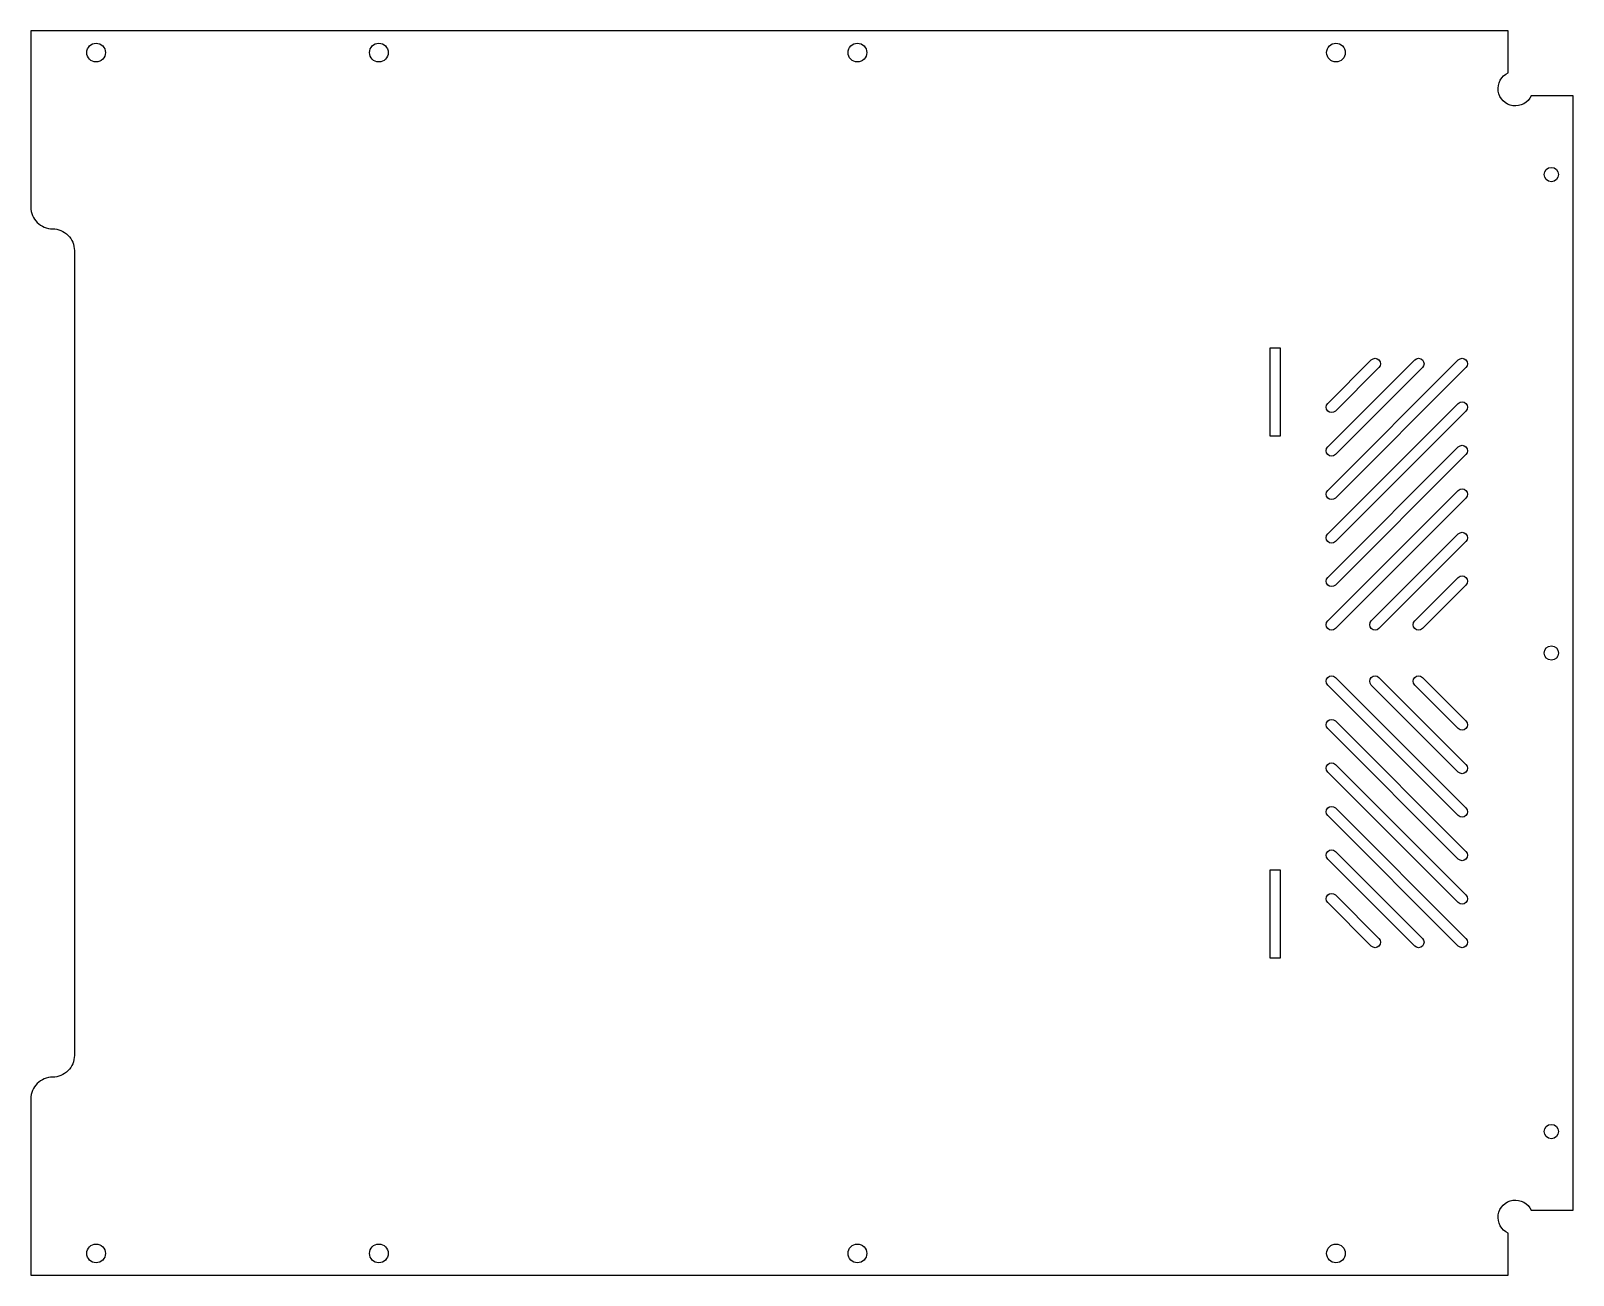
# Model space of a CAD drawing. Header units: millimetres. Extents: x 0 to 355, y 0 to 286.
import ezdxf

# ---------------------------------------------------------------- set-up
doc = ezdxf.new("R2010")
doc.units = ezdxf.units.MM

msp = doc.modelspace()

# ---------------------------------------------------------------- linework, layer by layer
for points in [[(0, 40.52), (0, 0), (339.59, 0), (339.59, 9.63, -1.43416), (344.89, 14.94), (354.52, 14.94), (354.52, 271.11), (344.89, 271.11, -1.43416), (339.59, 276.42), (339.59, 286.05), (0, 286.05), (0, 245.52, 0.414214), (5, 240.52, -0.414214), (10, 235.52), (10, 50.52, -0.414214), (5, 45.52, 0.414214)], [(299.88, 178.64, -1), (298.12, 180.41), (328.12, 210.41, -1), (329.88, 208.64)], [(318.12, 210.41, -1), (319.88, 208.64), (299.88, 188.64, -1), (298.12, 190.41)], [(308.12, 210.41, -1), (309.88, 208.64), (299.88, 198.64, -1), (298.12, 200.41)], [(328.12, 200.41, -1), (329.88, 198.64), (299.88, 168.64, -1), (298.12, 170.41)], [(328.12, 190.41, -1), (329.88, 188.64), (299.88, 158.64, -1), (298.12, 160.41)], [(328.12, 180.41, -1), (329.88, 178.64), (299.88, 148.64, -1), (298.12, 150.41)], [(328.12, 170.41, -1), (329.88, 168.64), (309.88, 148.64, -1), (308.12, 150.41)], [(319.88, 148.64, -1), (318.12, 150.41), (328.12, 160.41, -1), (329.88, 158.64)], [(298.12, 135.64, -1), (299.88, 137.41), (329.88, 107.41, -1), (328.12, 105.64)], [(308.12, 135.64, -1), (309.88, 137.41), (329.88, 117.41, -1), (328.12, 115.64)], [(318.12, 135.64, -1), (319.88, 137.41), (329.88, 127.41, -1), (328.12, 125.64)], [(298.12, 125.64, -1), (299.88, 127.41), (329.88, 97.41, -1), (328.12, 95.64)], [(298.12, 115.64, -1), (299.88, 117.41), (329.88, 87.41, -1), (328.12, 85.64)], [(298.12, 105.64, -1), (299.88, 107.41), (329.88, 77.41, -1), (328.12, 75.64)], [(298.12, 95.64, -1), (299.88, 97.41), (319.88, 77.41, -1), (318.12, 75.64)], [(298.12, 85.64, -1), (299.88, 87.41), (309.88, 77.41, -1), (308.12, 75.64)]]:
    msp.add_lwpolyline(points, format="xyb", close=True)
for points in [[(287.15, 213.17), (287.15, 192.87), (284.85, 192.87), (284.85, 213.17)], [(284.85, 72.87), (284.85, 93.17), (287.15, 93.17), (287.15, 72.87)]]:
    msp.add_lwpolyline(points, close=True)
for centre, radius in [((15, 281.05), 2.15), ((80, 281.05), 2.15), ((190, 281.05), 2.15), ((300, 281.05), 2.15), ((349.52, 253.02), 1.65), ((349.52, 143.02), 1.65), ((349.52, 33.02), 1.65), ((15, 5), 2.15), ((80, 5), 2.15), ((190, 5), 2.15), ((300, 5), 2.15)]:
    msp.add_circle(centre, radius)

doc.saveas('drawing.dxf')
